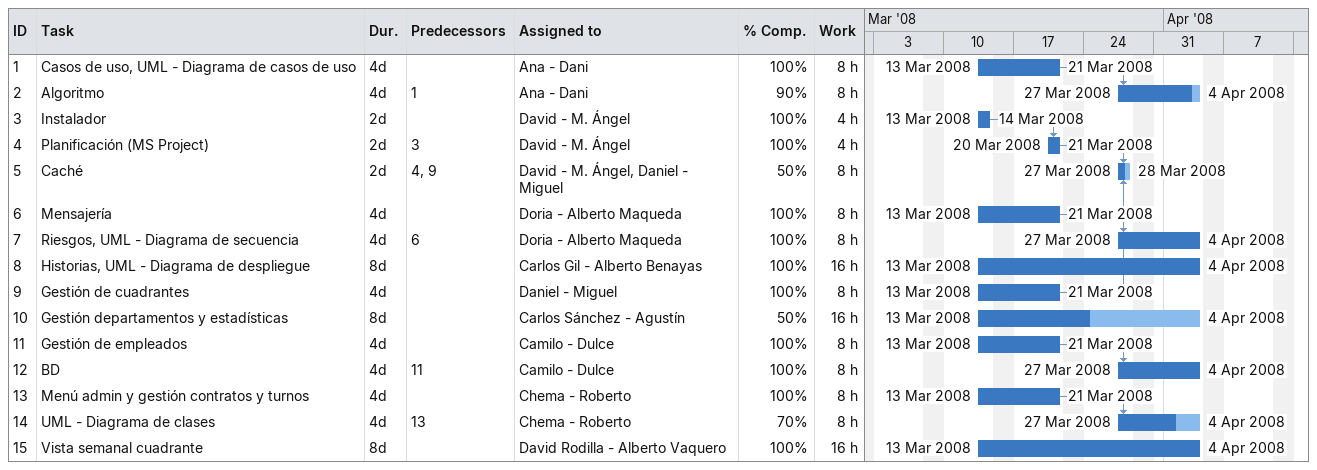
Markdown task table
| ID | Task | Duration | Start | Finish | Predecessors | Resources | % complete | Work (h) |
|---|---|---|---|---|---|---|---|---|
| 1 | Casos de uso, UML - Diagrama de casos de uso | 4d | 2008-03-13 | 2008-03-21 |  | Ana - Dani | 100 | 8 |
| 2 | Algoritmo | 4d | 2008-03-27 | 2008-04-04 | 1 | Ana - Dani | 90 | 8 |
| 3 | Instalador | 2d | 2008-03-13 | 2008-03-14 |  | David - M. Ángel | 100 | 4 |
| 4 | Planificación (MS Project) | 2d | 2008-03-20 | 2008-03-21 | 3 | David - M. Ángel | 100 | 4 |
| 5 | Caché | 2d | 2008-03-27 | 2008-03-28 | 4, 9 | David - M. Ángel, Daniel - Miguel | 50 | 8 |
| 6 | Mensajería | 4d | 2008-03-13 | 2008-03-21 |  | Doria - Alberto Maqueda | 100 | 8 |
| 7 | Riesgos, UML - Diagrama de secuencia | 4d | 2008-03-27 | 2008-04-04 | 6 | Doria - Alberto Maqueda | 100 | 8 |
| 8 | Historias, UML - Diagrama de despliegue | 8d | 2008-03-13 | 2008-04-04 |  | Carlos Gil - Alberto Benayas | 100 | 16 |
| 9 | Gestión de cuadrantes | 4d | 2008-03-13 | 2008-03-21 |  | Daniel - Miguel | 100 | 8 |
| 10 | Gestión departamentos y estadísticas | 8d | 2008-03-13 | 2008-04-04 |  | Carlos Sánchez - Agustín | 50 | 16 |
| 11 | Gestión de empleados | 4d | 2008-03-13 | 2008-03-21 |  | Camilo - Dulce | 100 | 8 |
| 12 | BD | 4d | 2008-03-27 | 2008-04-04 | 11 | Camilo - Dulce | 100 | 8 |
| 13 | Menú admin y gestión contratos y turnos | 4d | 2008-03-13 | 2008-03-21 |  | Chema - Roberto | 100 | 8 |
| 14 | UML - Diagrama de clases | 4d | 2008-03-27 | 2008-04-04 | 13 | Chema - Roberto | 70 | 8 |
| 15 | Vista semanal cuadrante | 8d | 2008-03-13 | 2008-04-04 |  | David Rodilla - Alberto Vaquero | 100 | 16 |
